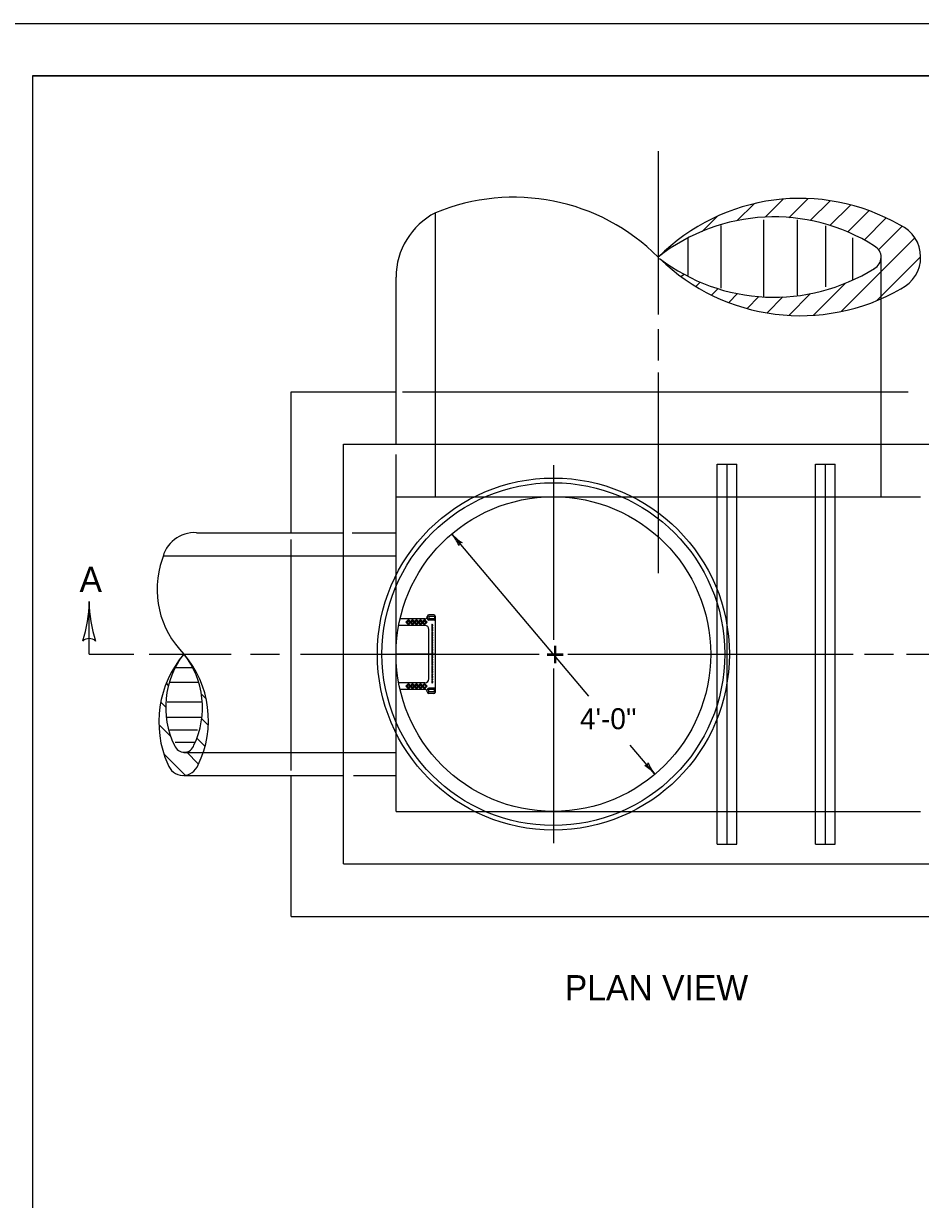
# Model space of a CAD drawing. Extents: x 997.6 to 1036.8, y 998.9 to 1022.5.
# Drawn here: x 1006.91 to 1015.47, y 1010.79 to 1022 of the extents above; entities that cross this region are included whole.
import ezdxf

# ---------------------------------------------------------------- set-up
doc = ezdxf.new("R2010")
doc.units = 0
for name, color, linetype in [('1', 7, 'Continuous'), ('10', 7, 'Continuous'), ('11', 7, 'Continuous'), ('Level 14', 7, 'Continuous')]:
    doc.layers.add(name, color=color, linetype=linetype)

msp = doc.modelspace()

# ---------------------------------------------------------------- linework, layer by layer
at = {"layer": '1'}
for p, q in [((1012.966, 1020.783), (1012.966, 1019.225)), ((1013.984, 1020.153), (1014.156, 1020.325)), ((1014.212, 1020.149), (1014.395, 1020.332)), ((1014.416, 1020.121), (1014.606, 1020.31)), ((1010.841, 1017.489), (1010.841, 1020.195)), ((1013.72, 1020.121), (1013.879, 1020.281)), ((1014.602, 1020.075), (1014.798, 1020.27)), ((1014.772, 1020.012), (1014.975, 1020.215)), ((1013.384, 1020.018), (1013.527, 1020.16)), ((1013.97, 1020.128), (1013.97, 1019.398)), ((1014.291, 1020.128), (1014.291, 1019.411)), ((1014.928, 1019.936), (1015.139, 1020.147)), ((1013.562, 1020.076), (1013.562, 1019.476)), ((1014.565, 1019.49), (1014.565, 1020.071)), ((1015.067, 1019.843), (1015.291, 1020.067)), ((1013.249, 1019.956), (1013.249, 1019.598)), ((1014.713, 1019.257), (1015.412, 1019.956)), ((1014.818, 1019.956), (1014.818, 1019.555)), ((1015.049, 1019.36), (1015.466, 1019.777)), ((1015.091, 1017.489), (1015.091, 1019.793)), ((1013.056, 1019.69), (1013.066, 1019.7)), ((1010.466, 1017.989), (1010.466, 1019.581)), ((1013.185, 1019.587), (1013.211, 1019.612)), ((1013.325, 1019.494), (1013.367, 1019.536)), ((1014.445, 1019.221), (1014.75, 1019.526)), ((1013.475, 1019.412), (1013.537, 1019.474)), ((1013.638, 1019.342), (1013.723, 1019.427)), ((1014.211, 1019.218), (1014.418, 1019.426)), ((1013.813, 1019.285), (1013.926, 1019.399)), ((1014.003, 1019.243), (1014.154, 1019.395)), ((1012.966, 1019.085), (1012.966, 1018.788)), ((1012.966, 1018.673), (1012.966, 1016.761)), ((1009.466, 1017.145), (1009.466, 1018.489)), ((1009.466, 1018.489), (1010.466, 1018.489)), ((1010.529, 1018.489), (1015.348, 1018.489)), ((1009.966, 1017.989), (1015.966, 1017.989)), ((1009.966, 1013.989), (1009.966, 1017.989)), ((1010.466, 1017.489), (1010.466, 1017.893)), ((1011.966, 1017.79), (1011.966, 1016.126)), ((1013.529, 1014.176), (1013.529, 1017.801)), ((1013.529, 1017.801), (1013.716, 1017.801)), ((1013.623, 1014.176), (1013.623, 1017.801)), ((1013.716, 1014.176), (1013.716, 1017.801)), ((1014.466, 1014.176), (1014.466, 1017.801)), ((1014.466, 1017.801), (1014.654, 1017.801)), ((1014.56, 1014.176), (1014.56, 1017.801)), ((1014.654, 1014.176), (1014.654, 1017.801)), ((1010.466, 1017.489), (1015.466, 1017.489)), ((1010.466, 1014.489), (1010.466, 1017.489)), ((1008.563, 1017.145), (1009.966, 1017.145)), ((1009.466, 1014.881), (1009.466, 1017.082)), ((1010.047, 1017.145), (1010.466, 1017.145)), ((1012.305, 1015.588), (1010.998, 1017.134)), ((1008.245, 1016.926), (1010.466, 1016.926)), ((1007.54, 1015.989), (1007.54, 1016.489)), ((1010.74, 1016.325), (1010.505, 1016.325)), ((1010.559, 1016.294), (1010.584, 1016.319)), ((1010.584, 1016.269), (1010.559, 1016.294)), ((1010.56, 1016.292), (1010.585, 1016.317)), ((1010.562, 1016.291), (1010.587, 1016.315)), ((1010.563, 1016.289), (1010.588, 1016.314)), ((1010.58, 1016.276), (1010.566, 1016.29)), ((1010.581, 1016.277), (1010.567, 1016.291)), ((1010.583, 1016.279), (1010.569, 1016.293)), ((1010.57, 1016.294), (1010.584, 1016.307)), ((1010.584, 1016.28), (1010.57, 1016.294)), ((1010.58, 1016.273), (1010.605, 1016.298)), ((1010.58, 1016.273), (1010.604, 1016.298)), ((1010.581, 1016.272), (1010.606, 1016.296)), ((1010.582, 1016.271), (1010.607, 1016.296)), ((1010.608, 1016.294), (1010.584, 1016.319)), ((1010.597, 1016.294), (1010.584, 1016.307)), ((1010.584, 1016.269), (1010.608, 1016.294)), ((1010.584, 1016.28), (1010.597, 1016.294)), ((1010.599, 1016.296), (1010.585, 1016.309)), ((1010.601, 1016.297), (1010.587, 1016.311)), ((1010.602, 1016.299), (1010.589, 1016.312)), ((1010.597, 1016.294), (1010.622, 1016.319)), ((1010.622, 1016.269), (1010.597, 1016.294)), ((1010.599, 1016.292), (1010.624, 1016.317)), ((1010.6, 1016.291), (1010.625, 1016.315)), ((1010.602, 1016.289), (1010.627, 1016.314)), ((1010.619, 1016.276), (1010.605, 1016.29)), ((1010.62, 1016.277), (1010.606, 1016.291)), ((1010.621, 1016.279), (1010.607, 1016.293)), ((1010.608, 1016.294), (1010.622, 1016.307)), ((1010.622, 1016.28), (1010.608, 1016.294)), ((1010.618, 1016.273), (1010.643, 1016.298)), ((1010.618, 1016.273), (1010.643, 1016.298)), ((1010.619, 1016.272), (1010.644, 1016.296)), ((1010.62, 1016.271), (1010.645, 1016.296)), ((1010.647, 1016.294), (1010.622, 1016.319)), ((1010.636, 1016.294), (1010.622, 1016.307)), ((1010.622, 1016.269), (1010.647, 1016.294)), ((1010.622, 1016.28), (1010.636, 1016.294)), ((1010.638, 1016.296), (1010.624, 1016.309)), ((1010.64, 1016.297), (1010.626, 1016.311)), ((1010.641, 1016.299), (1010.627, 1016.312)), ((1010.636, 1016.294), (1010.661, 1016.318)), ((1010.661, 1016.269), (1010.636, 1016.294)), ((1010.637, 1016.292), (1010.662, 1016.317)), ((1010.639, 1016.291), (1010.664, 1016.315)), ((1010.641, 1016.289), (1010.665, 1016.314)), ((1010.657, 1016.276), (1010.643, 1016.29)), ((1010.658, 1016.277), (1010.645, 1016.291)), ((1010.66, 1016.279), (1010.646, 1016.293)), ((1010.647, 1016.294), (1010.661, 1016.307)), ((1010.661, 1016.28), (1010.647, 1016.294)), ((1010.657, 1016.273), (1010.682, 1016.298)), ((1010.657, 1016.273), (1010.682, 1016.298)), ((1010.658, 1016.272), (1010.683, 1016.296)), ((1010.659, 1016.271), (1010.684, 1016.295)), ((1010.686, 1016.294), (1010.661, 1016.318)), ((1010.675, 1016.294), (1010.661, 1016.307)), ((1010.661, 1016.269), (1010.686, 1016.294)), ((1010.661, 1016.28), (1010.675, 1016.294)), ((1010.677, 1016.295), (1010.663, 1016.309)), ((1010.678, 1016.297), (1010.665, 1016.311)), ((1010.68, 1016.299), (1010.666, 1016.312)), ((1010.675, 1016.294), (1010.7, 1016.318)), ((1010.7, 1016.269), (1010.675, 1016.294)), ((1010.676, 1016.292), (1010.701, 1016.317)), ((1010.678, 1016.291), (1010.703, 1016.315)), ((1010.679, 1016.289), (1010.704, 1016.314)), ((1010.696, 1016.276), (1010.682, 1016.29)), ((1010.697, 1016.277), (1010.683, 1016.291)), ((1010.699, 1016.279), (1010.685, 1016.293)), ((1010.686, 1016.294), (1010.7, 1016.307)), ((1010.7, 1016.28), (1010.686, 1016.294)), ((1010.696, 1016.273), (1010.721, 1016.298)), ((1010.696, 1016.273), (1010.72, 1016.298)), ((1010.697, 1016.272), (1010.722, 1016.296)), ((1010.698, 1016.271), (1010.723, 1016.295)), ((1010.724, 1016.294), (1010.7, 1016.318)), ((1010.713, 1016.294), (1010.7, 1016.307)), ((1010.7, 1016.269), (1010.724, 1016.294)), ((1010.7, 1016.28), (1010.713, 1016.294)), ((1010.715, 1016.295), (1010.701, 1016.309)), ((1010.717, 1016.297), (1010.703, 1016.311)), ((1010.718, 1016.299), (1010.705, 1016.312)), ((1010.713, 1016.294), (1010.738, 1016.318)), ((1010.738, 1016.269), (1010.713, 1016.294)), ((1010.715, 1016.292), (1010.74, 1016.317)), ((1010.716, 1016.291), (1010.741, 1016.315)), ((1010.718, 1016.289), (1010.743, 1016.314)), ((1010.735, 1016.276), (1010.721, 1016.29)), ((1010.736, 1016.277), (1010.722, 1016.291)), ((1010.737, 1016.279), (1010.723, 1016.293)), ((1010.724, 1016.294), (1010.738, 1016.307)), ((1010.738, 1016.28), (1010.724, 1016.294)), ((1010.734, 1016.273), (1010.759, 1016.298)), ((1010.734, 1016.273), (1010.759, 1016.298)), ((1010.735, 1016.272), (1010.76, 1016.296)), ((1010.736, 1016.271), (1010.761, 1016.295)), ((1010.763, 1016.294), (1010.738, 1016.318)), ((1010.752, 1016.294), (1010.738, 1016.307)), ((1010.738, 1016.269), (1010.763, 1016.294)), ((1010.738, 1016.28), (1010.752, 1016.294)), ((1010.754, 1016.295), (1010.74, 1016.309)), ((1010.756, 1016.297), (1010.742, 1016.311)), ((1010.757, 1016.298), (1010.743, 1016.312)), ((1010.763, 1016.348), (1010.763, 1016.329)), ((1010.779, 1016.348), (1010.768, 1016.358)), ((1010.779, 1016.325), (1010.768, 1016.317)), ((1010.826, 1016.364), (1010.779, 1016.364)), ((1010.779, 1016.344), (1010.779, 1016.329)), ((1010.833, 1016.313), (1010.779, 1016.313)), ((1010.83, 1016.348), (1010.783, 1016.348)), ((1010.83, 1016.325), (1010.783, 1016.325)), ((1010.806, 1016.269), (1010.806, 1016.257)), ((1010.814, 1016.269), (1010.814, 1016.257)), ((1010.833, 1016.348), (1010.838, 1016.358)), ((1010.833, 1016.344), (1010.833, 1016.329)), ((1010.833, 1016.325), (1010.839, 1016.316)), ((1010.841, 1015.629), (1010.841, 1016.348)), ((1010.74, 1016.262), (1010.492, 1016.262)), ((1010.779, 1015.754), (1010.779, 1016.223)), ((1010.806, 1016.246), (1010.806, 1016.234)), ((1010.806, 1016.222), (1010.806, 1016.211)), ((1010.806, 1016.199), (1010.806, 1016.187)), ((1010.806, 1016.176), (1010.806, 1016.164)), ((1010.814, 1016.246), (1010.814, 1016.234)), ((1010.814, 1016.222), (1010.814, 1016.211)), ((1010.814, 1016.199), (1010.814, 1016.187)), ((1010.814, 1016.176), (1010.814, 1016.164)), ((1010.806, 1016.152), (1010.806, 1016.141)), ((1010.806, 1016.129), (1010.806, 1016.117)), ((1010.806, 1016.105), (1010.806, 1016.094)), ((1010.806, 1016.09), (1010.814, 1016.09)), ((1010.806, 1016.09), (1010.814, 1016.09)), ((1010.806, 1016.082), (1010.806, 1016.07)), ((1010.806, 1016.059), (1010.806, 1016.047)), ((1010.814, 1016.152), (1010.814, 1016.141)), ((1010.814, 1016.129), (1010.814, 1016.117)), ((1010.814, 1016.105), (1010.814, 1016.094)), ((1010.814, 1016.082), (1010.814, 1016.07)), ((1010.814, 1016.059), (1010.814, 1016.047)), ((1007.54, 1015.989), (1007.965, 1015.989)), ((1008.113, 1015.989), (1008.893, 1015.989)), ((1009.078, 1015.989), (1009.354, 1015.989)), ((1009.554, 1015.989), (1011.829, 1015.989)), ((1010.841, 1015.989), (1010.466, 1015.989)), ((1010.806, 1016.035), (1010.806, 1016.024)), ((1010.806, 1016.012), (1010.806, 1016)), ((1010.806, 1015.988), (1010.806, 1015.977)), ((1010.806, 1015.965), (1010.806, 1015.953)), ((1010.806, 1015.942), (1010.806, 1015.93)), ((1010.814, 1016.035), (1010.814, 1016.024)), ((1010.814, 1016.012), (1010.814, 1016)), ((1010.814, 1015.988), (1010.814, 1015.977)), ((1010.814, 1015.965), (1010.814, 1015.953)), ((1010.814, 1015.942), (1010.814, 1015.93)), ((1012.104, 1015.989), (1014.825, 1015.989)), ((1014.933, 1015.989), (1015.209, 1015.989)), ((1015.332, 1015.989), (1017.523, 1015.989)), ((1008.361, 1015.858), (1008.354, 1015.865)), ((1008.361, 1015.862), (1008.523, 1015.862)), ((1010.806, 1015.918), (1010.806, 1015.907)), ((1010.806, 1015.895), (1010.806, 1015.883)), ((1010.806, 1015.872), (1010.806, 1015.86)), ((1010.806, 1015.848), (1010.806, 1015.836)), ((1010.806, 1015.825), (1010.806, 1015.813)), ((1010.814, 1015.918), (1010.814, 1015.907)), ((1010.814, 1015.895), (1010.814, 1015.883)), ((1010.814, 1015.872), (1010.814, 1015.86)), ((1010.814, 1015.848), (1010.814, 1015.836)), ((1010.814, 1015.825), (1010.814, 1015.813)), ((1011.966, 1015.852), (1011.966, 1014.188)), ((1008.297, 1015.69), (1008.276, 1015.711)), ((1008.307, 1015.72), (1008.579, 1015.72)), ((1010.74, 1015.715), (1010.492, 1015.715)), ((1010.559, 1015.684), (1010.584, 1015.709)), ((1010.608, 1015.684), (1010.584, 1015.709)), ((1010.597, 1015.684), (1010.622, 1015.709)), ((1010.647, 1015.684), (1010.622, 1015.709)), ((1010.636, 1015.684), (1010.661, 1015.709)), ((1010.686, 1015.684), (1010.661, 1015.709)), ((1010.675, 1015.684), (1010.7, 1015.709)), ((1010.724, 1015.684), (1010.7, 1015.709)), ((1010.713, 1015.684), (1010.738, 1015.709)), ((1010.763, 1015.684), (1010.738, 1015.709)), ((1010.806, 1015.801), (1010.806, 1015.79)), ((1010.806, 1015.778), (1010.806, 1015.766)), ((1010.806, 1015.754), (1010.806, 1015.743)), ((1010.806, 1015.731), (1010.806, 1015.719)), ((1010.814, 1015.801), (1010.814, 1015.79)), ((1010.814, 1015.778), (1010.814, 1015.766)), ((1010.814, 1015.754), (1010.814, 1015.743)), ((1010.814, 1015.731), (1010.814, 1015.719)), ((1008.653, 1015.567), (1008.609, 1015.61)), ((1010.74, 1015.653), (1010.505, 1015.653)), ((1010.584, 1015.659), (1010.559, 1015.684)), ((1010.56, 1015.683), (1010.585, 1015.708)), ((1010.562, 1015.681), (1010.587, 1015.706)), ((1010.563, 1015.68), (1010.588, 1015.705)), ((1010.58, 1015.667), (1010.566, 1015.681)), ((1010.581, 1015.668), (1010.567, 1015.682)), ((1010.583, 1015.669), (1010.569, 1015.683)), ((1010.57, 1015.684), (1010.584, 1015.698)), ((1010.584, 1015.67), (1010.57, 1015.684)), ((1010.58, 1015.663), (1010.605, 1015.688)), ((1010.58, 1015.663), (1010.604, 1015.688)), ((1010.581, 1015.662), (1010.606, 1015.687)), ((1010.582, 1015.661), (1010.607, 1015.686)), ((1010.597, 1015.684), (1010.584, 1015.698)), ((1010.584, 1015.659), (1010.608, 1015.684)), ((1010.584, 1015.67), (1010.597, 1015.684)), ((1010.599, 1015.686), (1010.585, 1015.7)), ((1010.601, 1015.688), (1010.587, 1015.702)), ((1010.602, 1015.689), (1010.589, 1015.703)), ((1010.622, 1015.659), (1010.597, 1015.684)), ((1010.599, 1015.683), (1010.624, 1015.708)), ((1010.6, 1015.681), (1010.625, 1015.706)), ((1010.602, 1015.68), (1010.627, 1015.705)), ((1010.619, 1015.667), (1010.605, 1015.681)), ((1010.62, 1015.668), (1010.606, 1015.682)), ((1010.621, 1015.669), (1010.607, 1015.683)), ((1010.608, 1015.684), (1010.622, 1015.698)), ((1010.622, 1015.67), (1010.608, 1015.684)), ((1010.618, 1015.663), (1010.643, 1015.688)), ((1010.618, 1015.663), (1010.643, 1015.688)), ((1010.619, 1015.662), (1010.644, 1015.687)), ((1010.62, 1015.661), (1010.645, 1015.686)), ((1010.636, 1015.684), (1010.622, 1015.698)), ((1010.622, 1015.659), (1010.647, 1015.684)), ((1010.622, 1015.67), (1010.636, 1015.684)), ((1010.638, 1015.686), (1010.624, 1015.7)), ((1010.64, 1015.688), (1010.626, 1015.702)), ((1010.641, 1015.689), (1010.627, 1015.703)), ((1010.661, 1015.659), (1010.636, 1015.684)), ((1010.637, 1015.683), (1010.662, 1015.708)), ((1010.639, 1015.681), (1010.664, 1015.706)), ((1010.641, 1015.68), (1010.665, 1015.705)), ((1010.657, 1015.667), (1010.643, 1015.681)), ((1010.658, 1015.668), (1010.645, 1015.682)), ((1010.66, 1015.669), (1010.646, 1015.683)), ((1010.647, 1015.684), (1010.661, 1015.698)), ((1010.661, 1015.67), (1010.647, 1015.684)), ((1010.657, 1015.663), (1010.682, 1015.688)), ((1010.657, 1015.663), (1010.682, 1015.688)), ((1010.658, 1015.662), (1010.683, 1015.687)), ((1010.659, 1015.661), (1010.684, 1015.686)), ((1010.675, 1015.684), (1010.661, 1015.698)), ((1010.661, 1015.659), (1010.686, 1015.684)), ((1010.661, 1015.67), (1010.675, 1015.684)), ((1010.677, 1015.686), (1010.663, 1015.7)), ((1010.678, 1015.688), (1010.665, 1015.702)), ((1010.68, 1015.689), (1010.666, 1015.703)), ((1010.7, 1015.659), (1010.675, 1015.684)), ((1010.676, 1015.683), (1010.701, 1015.708)), ((1010.678, 1015.681), (1010.703, 1015.706)), ((1010.679, 1015.68), (1010.704, 1015.705)), ((1010.696, 1015.667), (1010.682, 1015.681)), ((1010.697, 1015.668), (1010.683, 1015.682)), ((1010.699, 1015.669), (1010.685, 1015.683)), ((1010.686, 1015.684), (1010.7, 1015.698)), ((1010.7, 1015.67), (1010.686, 1015.684)), ((1010.696, 1015.663), (1010.721, 1015.688)), ((1010.696, 1015.663), (1010.72, 1015.688)), ((1010.697, 1015.662), (1010.722, 1015.687)), ((1010.698, 1015.661), (1010.723, 1015.686)), ((1010.713, 1015.684), (1010.7, 1015.698)), ((1010.7, 1015.659), (1010.724, 1015.684)), ((1010.7, 1015.67), (1010.713, 1015.684)), ((1010.715, 1015.686), (1010.701, 1015.7)), ((1010.717, 1015.688), (1010.703, 1015.702)), ((1010.718, 1015.689), (1010.705, 1015.703)), ((1010.738, 1015.659), (1010.713, 1015.684)), ((1010.715, 1015.683), (1010.74, 1015.708)), ((1010.716, 1015.681), (1010.741, 1015.706)), ((1010.718, 1015.68), (1010.743, 1015.705)), ((1010.735, 1015.667), (1010.721, 1015.68)), ((1010.736, 1015.668), (1010.722, 1015.682)), ((1010.737, 1015.669), (1010.723, 1015.683)), ((1010.724, 1015.684), (1010.738, 1015.698)), ((1010.738, 1015.67), (1010.724, 1015.684)), ((1010.734, 1015.663), (1010.759, 1015.688)), ((1010.734, 1015.663), (1010.759, 1015.688)), ((1010.735, 1015.662), (1010.76, 1015.687)), ((1010.736, 1015.661), (1010.761, 1015.686)), ((1010.752, 1015.684), (1010.738, 1015.698)), ((1010.738, 1015.659), (1010.763, 1015.684)), ((1010.738, 1015.67), (1010.752, 1015.684)), ((1010.754, 1015.686), (1010.74, 1015.7)), ((1010.756, 1015.688), (1010.742, 1015.702)), ((1010.757, 1015.689), (1010.743, 1015.703)), ((1010.763, 1015.629), (1010.763, 1015.649)), ((1010.779, 1015.653), (1010.768, 1015.661)), ((1010.779, 1015.629), (1010.768, 1015.62)), ((1010.833, 1015.665), (1010.779, 1015.665)), ((1010.779, 1015.633), (1010.779, 1015.649)), ((1010.826, 1015.614), (1010.779, 1015.614)), ((1010.83, 1015.653), (1010.783, 1015.653)), ((1010.83, 1015.629), (1010.783, 1015.629)), ((1010.833, 1015.653), (1010.839, 1015.662)), ((1010.833, 1015.633), (1010.833, 1015.649)), ((1010.833, 1015.629), (1010.838, 1015.62)), ((1008.271, 1015.484), (1008.224, 1015.531)), ((1008.283, 1015.535), (1008.614, 1015.535)), ((1008.283, 1015.389), (1008.608, 1015.389)), ((1008.674, 1015.313), (1008.612, 1015.375)), ((1008.319, 1015.204), (1008.206, 1015.316)), ((1008.573, 1015.265), (1008.308, 1015.265)), ((1008.361, 1015.15), (1008.543, 1015.15)), ((1008.643, 1015.111), (1008.567, 1015.188)), ((1008.455, 1014.835), (1008.253, 1015.037)), ((1008.444, 1015.051), (1010.466, 1015.051)), ((1008.582, 1014.94), (1008.467, 1015.056)), ((1012.935, 1014.843), (1012.699, 1015.122)), ((1008.444, 1014.833), (1009.966, 1014.833)), ((1009.466, 1013.489), (1009.466, 1014.833)), ((1010.061, 1014.833), (1010.466, 1014.833)), ((1010.466, 1014.489), (1015.466, 1014.489)), ((1013.529, 1014.176), (1013.716, 1014.176)), ((1014.466, 1014.176), (1014.654, 1014.176)), ((1009.966, 1013.989), (1015.966, 1013.989)), ((1009.466, 1013.489), (1016.466, 1013.489))]:
    msp.add_line(p, q, dxfattribs=at)
for radius in [1.678, 1.634, 1.5]:
    msp.add_circle((1011.966, 1015.989), radius, dxfattribs=at)
for centre, radius, start, end in [((1011.589, 1018.398), 1.946, 44.969, 112.6013), ((1014.318, 1018.422), 1.911, 60.022, 135), ((1011.157, 1019.581), 0.691, 117.1821, 180), ((1014.071, 1018.373), 1.784, 57.5301, 128.2404), ((1015.132, 1019.773), 0.336, 296.1571, 65.2584), ((1014.972, 1019.772), 0.119, 297.1221, 62.01), ((1014.321, 1021.138), 1.923, 225.7262, 299.9079), ((1014.071, 1021.19), 1.799, 232.6057, 302.0917), ((1008.547, 1016.831), 0.316, 86.9636, 168.8086), ((1011.297, 1017.387), 0.391, 220.2091, 238.8778), ((1010.7, 1016.882), 0.391, 21.5562, 40.203), ((1011.297, 1017.387), 0.391, 220.1968, 220.2091), ((1011.094, 1017.021), 0.0313, 88.9837, 171.1004), ((1009.054, 1016.605), 0.867, 160.6824, 225.2049), ((1006.368, 1016.489), 1.172, 341.3472, 359.9939), ((1008.712, 1016.489), 1.172, 180, 198.6688), ((1008.712, 1016.489), 1.172, 179.9878, 180), ((1010.619, 1016.325), 0.0977, 179.9878, 180), ((1010.74, 1016.348), 0.0234, 270, 0), ((1010.779, 1016.348), 0.0156, 90, 180), ((1010.779, 1016.329), 0.0156, 180, 270), ((1010.783, 1016.344), 0.00391, 90, 180), ((1010.783, 1016.329), 0.00391, 180, 270), ((1010.81, 1016.269), 0.0039, 0, 180), ((1010.826, 1016.348), 0.0156, 0, 90), ((1010.83, 1016.344), 0.00391, 0, 90), ((1010.83, 1016.329), 0.00391, 270, 0), ((1010.833, 1016.321), 0.00781, 270, 0), ((1010.424, 1016.262), 0.0977, 359.9878, 0), ((1010.74, 1016.223), 0.0391, 0, 90), ((1010.81, 1016.257), 0.0039, 180, 0), ((1010.81, 1016.246), 0.0039, 0, 180), ((1010.81, 1016.234), 0.0039, 180, 0), ((1010.81, 1016.222), 0.0039, 0, 180), ((1010.81, 1016.211), 0.0039, 180, 0), ((1010.81, 1016.199), 0.0039, 0, 180), ((1010.81, 1016.187), 0.0039, 180, 0), ((1010.81, 1016.176), 0.0039, 0, 180), ((1010.81, 1016.164), 0.0039, 180, 0), ((1007.54, 1016.043), 0.0938, 48.7746, 130.8913), ((1010.81, 1016.152), 0.0039, 0, 180), ((1010.81, 1016.14), 0.0039, 180, 0), ((1010.81, 1016.129), 0.0039, 0, 180), ((1010.81, 1016.117), 0.0039, 180, 0), ((1010.81, 1016.105), 0.0039, 0, 180), ((1010.81, 1016.094), 0.0039, 180, 0), ((1010.81, 1016.082), 0.0039, 0, 180), ((1010.81, 1016.07), 0.0039, 180, 0), ((1010.81, 1016.059), 0.0039, 0, 180), ((1010.81, 1016.047), 0.0039, 180, 0), ((1009.198, 1015.343), 0.994, 139.3907, 203.9517), ((1009.096, 1015.483), 0.827, 142.1357, 206.1906), ((1007.788, 1015.479), 0.832, 334.5906, 37.9703), ((1007.703, 1015.358), 0.974, 334.158, 40.4768), ((1010.81, 1016.035), 0.0039, 0, 180), ((1010.81, 1016.023), 0.0039, 180, 0), ((1010.81, 1016.012), 0.0039, 0, 180), ((1010.81, 1016), 0.0039, 180, 0), ((1010.81, 1015.988), 0.0039, 0, 180), ((1010.81, 1015.977), 0.0039, 180, 0), ((1010.81, 1015.965), 0.0039, 0, 180), ((1010.81, 1015.953), 0.0039, 180, 0), ((1010.81, 1015.942), 0.0039, 0, 180), ((1010.81, 1015.93), 0.0039, 180, 0), ((1010.81, 1015.918), 0.0039, 0, 180), ((1010.81, 1015.907), 0.0039, 180, 0), ((1010.81, 1015.895), 0.0039, 0, 180), ((1010.81, 1015.883), 0.0039, 180, 0), ((1010.81, 1015.871), 0.0039, 0, 180), ((1010.81, 1015.86), 0.0039, 180, 0), ((1010.81, 1015.848), 0.0039, 0, 180), ((1010.81, 1015.836), 0.0039, 180, 0), ((1010.81, 1015.825), 0.0039, 0, 180), ((1010.74, 1015.754), 0.0391, 270, 0), ((1010.81, 1015.813), 0.0039, 180, 0), ((1010.81, 1015.801), 0.0039, 0, 180), ((1010.81, 1015.79), 0.0039, 180, 0), ((1010.81, 1015.778), 0.0039, 0, 180), ((1010.81, 1015.766), 0.0039, 180, 0), ((1010.81, 1015.754), 0.0039, 0, 180), ((1010.81, 1015.743), 0.0039, 180, 0), ((1010.81, 1015.731), 0.0039, 0, 180), ((1010.81, 1015.719), 0.0039, 180, 0), ((1010.74, 1015.629), 0.0234, 0, 90), ((1010.779, 1015.649), 0.0156, 90, 180), ((1010.779, 1015.629), 0.0156, 180, 270), ((1010.783, 1015.649), 0.00391, 90, 180), ((1010.783, 1015.633), 0.00391, 180, 270), ((1010.826, 1015.629), 0.0156, 270, 0), ((1010.83, 1015.649), 0.00391, 0, 90), ((1010.83, 1015.633), 0.00391, 270, 0), ((1010.833, 1015.657), 0.00781, 0, 90), ((1008.446, 1015.15), 0.0971, 199.1652, 343.1492), ((1008.435, 1014.985), 0.152, 197.1355, 340.399), ((1012.839, 1014.957), 0.0313, 268.9837, 351.1004), ((1012.636, 1014.591), 0.391, 40.2091, 58.8779), ((1013.233, 1015.096), 0.391, 201.5562, 220.203), ((1012.636, 1014.591), 0.391, 40.1968, 40.2091)]:
    msp.add_arc(centre, radius, start, end, dxfattribs=at)
at = {"layer": '10'}
for q in [(1035.5, 1021.5), (1007, 1000.5)]:
    msp.add_line((1007, 1021.5), q, dxfattribs=at)
at = {"layer": '11'}
msp.add_lwpolyline([(1007, 1000.5), (1035.5, 1000.5), (1035.5, 1021.5), (1007, 1021.5)], close=True, dxfattribs=at)
at = {"layer": 'Level 14'}
msp.add_line((1000, 1022), (1036, 1022), dxfattribs=at)

# ---------------------------------------------------------------- texts
at = {"layer": '1'}
for s, height, p in [('A', 0.24, (1007.448, 1016.581)), ('+', 0.24, (1011.889, 1015.869)), ("4'-0''", 0.2, (1012.22, 1015.273)), ('PLAN VIEW', 0.24, (1012.075, 1012.689))]:
    msp.add_text(s, height=height, dxfattribs=at).set_placement(p)

doc.saveas('drawing.dxf')
